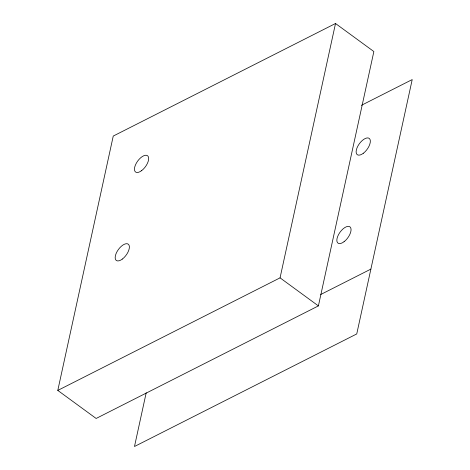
<?xml version="1.0" encoding="UTF-8"?>
<svg xmlns="http://www.w3.org/2000/svg" width="470" height="470" viewBox="0 0 470 470"><rect width="100%" height="100%" fill="white"/><g stroke="black" fill="none" stroke-linecap="round" stroke-linejoin="round"><path stroke-width="0.7" d="M57.792 390.417L113.252 136.059L335.515 23.5L373.862 51.541L318.402 305.899L96.138 418.459L57.792 390.417L280.055 277.852L335.515 23.5M146.199 392.761L134.485 446.5L356.748 333.941L412.208 79.583L361.354 105.339M320.681 294.531L370.883 269.104M280.055 277.852L318.402 305.899M344.075 241.697A10.105 4.794 -53.8 0 0 350.05 226.922A10.105 4.794 -53.8 0 0 337.73 236.31A10.105 4.794 -53.8 0 0 344.075 241.697M363.357 153.255A10.105 4.794 -53.8 0 0 369.332 138.48A10.105 4.794 -53.8 0 0 357.018 147.868A10.105 4.794 -53.8 0 0 363.357 153.255M141.687 170.592A10.105 4.794 -53.8 0 0 147.662 155.817A10.105 4.794 -53.8 0 0 135.342 165.205A10.105 4.794 -53.8 0 0 141.687 170.592M122.4 259.035A10.105 4.794 -53.8 0 0 128.375 244.259A10.105 4.794 -53.8 0 0 116.061 253.647A10.105 4.794 -53.8 0 0 122.4 259.035"/></g></svg>
